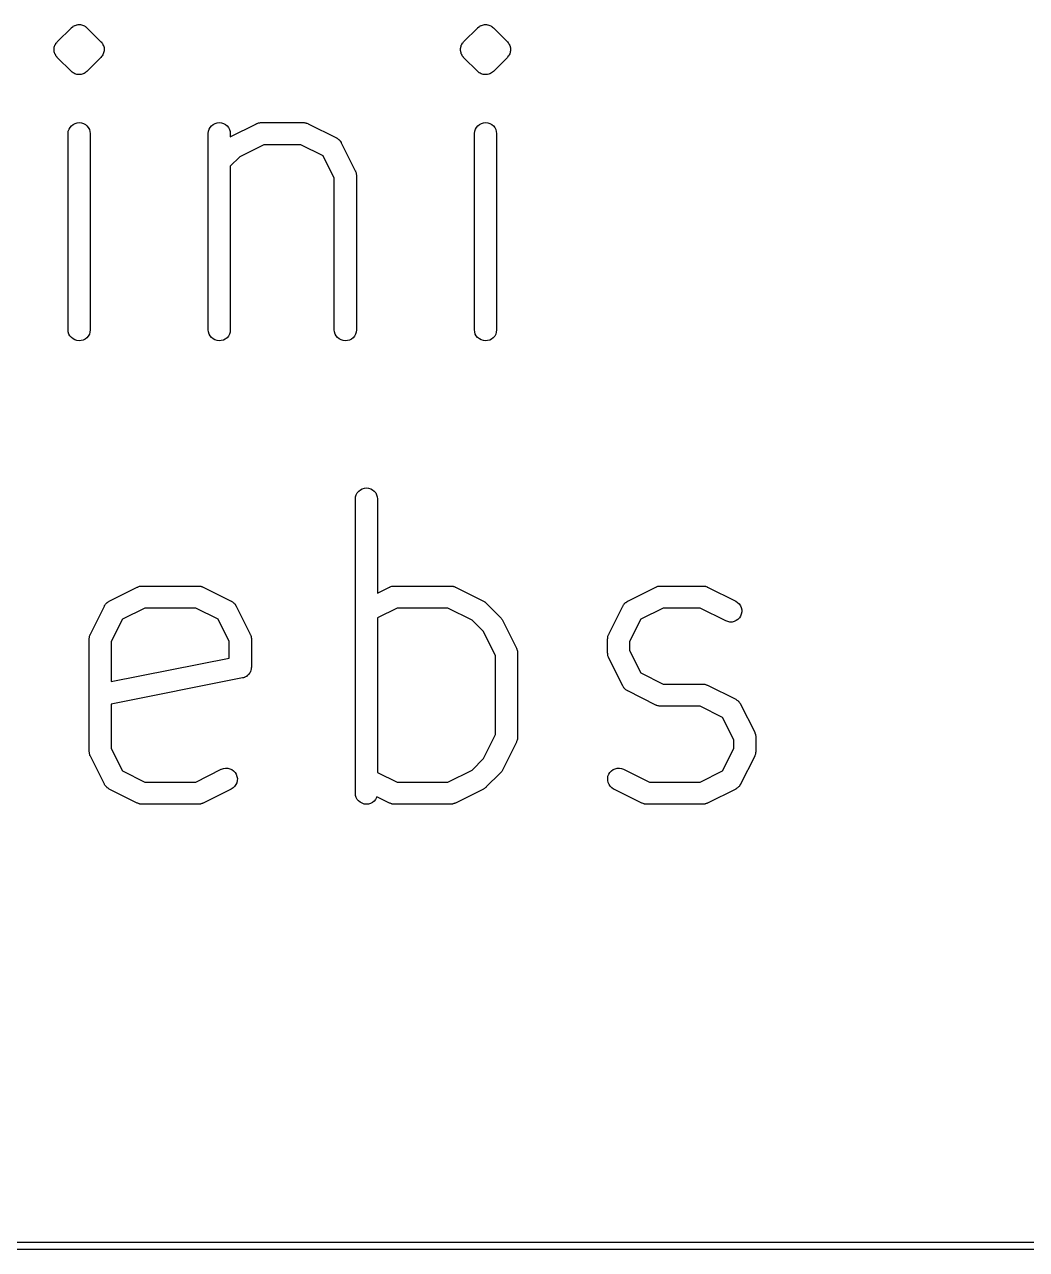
# Model space of a CAD drawing. Extents: x 74 to 207, y -150 to -40.
# Drawn here: x 102.1 to 108.91, y -150.04 to -141.72 of the extents above; entities that cross this region are included whole.
import ezdxf

# ---------------------------------------------------------------- set-up
doc = ezdxf.new("R2010")
doc.units = 0
doc.layers.add('BLACK', color=7, linetype='CONTINUOUS')

msp = doc.modelspace()

# ---------------------------------------------------------------- linework, layer by layer
at = {"layer": 'BLACK', "linetype": 'CONTINUOUS'}
for p, q in [((102.437, -141.726), (102.443, -141.723)), ((102.443, -141.723), (102.444, -141.723)), ((102.444, -141.723), (102.451, -141.721)), ((102.444, -141.723), (102.444, -141.723)), ((102.444, -141.723), (102.444, -141.723)), ((102.444, -141.723), (102.444, -141.723)), ((102.451, -141.721), (102.457, -141.719)), ((102.457, -141.719), (102.458, -141.719)), ((102.458, -141.719), (102.465, -141.718)), ((102.458, -141.719), (102.458, -141.719)), ((102.458, -141.719), (102.458, -141.719)), ((102.458, -141.719), (102.458, -141.719)), ((102.465, -141.718), (102.472, -141.717)), ((102.472, -141.717), (102.472, -141.717)), ((102.472, -141.717), (102.472, -141.717)), ((102.472, -141.717), (102.473, -141.717)), ((102.472, -141.717), (102.472, -141.717)), ((102.473, -141.717), (102.48, -141.718)), ((102.48, -141.718), (102.487, -141.719)), ((102.487, -141.719), (102.487, -141.719)), ((102.487, -141.719), (102.487, -141.719)), ((102.487, -141.719), (102.487, -141.719)), ((102.487, -141.719), (102.487, -141.719)), ((102.487, -141.719), (102.494, -141.721)), ((102.494, -141.721), (102.501, -141.723)), ((102.501, -141.723), (102.501, -141.723)), ((102.501, -141.723), (102.501, -141.723)), ((102.501, -141.723), (102.501, -141.723)), ((102.501, -141.723), (102.501, -141.723)), ((102.501, -141.723), (102.507, -141.727)), ((105.199, -141.726), (105.205, -141.723)), ((105.205, -141.723), (105.205, -141.723)), ((105.205, -141.723), (105.206, -141.723)), ((105.206, -141.723), (105.213, -141.721)), ((105.206, -141.723), (105.206, -141.723)), ((105.206, -141.723), (105.206, -141.723)), ((105.213, -141.721), (105.219, -141.719)), ((105.219, -141.719), (105.219, -141.719)), ((105.219, -141.719), (105.22, -141.719)), ((105.22, -141.719), (105.227, -141.718)), ((105.22, -141.719), (105.22, -141.719)), ((105.22, -141.719), (105.22, -141.719)), ((105.227, -141.718), (105.234, -141.717)), ((105.234, -141.717), (105.234, -141.717)), ((105.234, -141.717), (105.234, -141.717)), ((105.234, -141.717), (105.234, -141.717)), ((105.234, -141.717), (105.241, -141.718)), ((105.234, -141.717), (105.234, -141.717)), ((105.241, -141.718), (105.248, -141.719)), ((105.248, -141.719), (105.249, -141.719)), ((105.249, -141.719), (105.249, -141.719)), ((105.249, -141.719), (105.249, -141.719)), ((105.249, -141.719), (105.249, -141.719)), ((105.249, -141.719), (105.256, -141.721)), ((105.256, -141.721), (105.262, -141.723)), ((105.262, -141.723), (105.263, -141.723)), ((105.263, -141.723), (105.263, -141.723)), ((105.263, -141.723), (105.263, -141.723)), ((105.263, -141.723), (105.263, -141.723)), ((105.263, -141.723), (105.269, -141.727)), ((102.323, -141.834), (102.419, -141.739)), ((102.419, -141.738), (102.425, -141.734)), ((102.419, -141.739), (102.419, -141.738)), ((102.419, -141.739), (102.419, -141.739)), ((102.419, -141.739), (102.419, -141.739)), ((102.419, -141.739), (102.419, -141.739)), ((102.419, -141.739), (102.419, -141.739)), ((102.419, -141.739), (102.419, -141.739)), ((102.419, -141.739), (102.419, -141.739)), ((102.425, -141.734), (102.43, -141.73)), ((102.43, -141.73), (102.431, -141.73)), ((102.431, -141.729), (102.437, -141.726)), ((102.431, -141.73), (102.431, -141.729)), ((102.431, -141.729), (102.431, -141.729)), ((102.431, -141.73), (102.431, -141.73)), ((102.507, -141.727), (102.513, -141.73)), ((102.513, -141.73), (102.514, -141.73)), ((102.514, -141.73), (102.514, -141.73)), ((102.514, -141.73), (102.514, -141.73)), ((102.514, -141.73), (102.514, -141.73)), ((102.514, -141.73), (102.519, -141.735)), ((102.519, -141.735), (102.525, -141.739)), ((102.525, -141.739), (102.62, -141.834)), ((105.085, -141.834), (105.181, -141.739)), ((105.181, -141.738), (105.187, -141.734)), ((105.181, -141.739), (105.181, -141.738)), ((105.181, -141.739), (105.181, -141.739)), ((105.181, -141.739), (105.181, -141.739)), ((105.181, -141.739), (105.181, -141.739)), ((105.181, -141.739), (105.181, -141.739)), ((105.181, -141.739), (105.181, -141.739)), ((105.181, -141.739), (105.181, -141.739)), ((105.187, -141.734), (105.192, -141.73)), ((105.192, -141.73), (105.192, -141.73)), ((105.192, -141.73), (105.193, -141.73)), ((105.193, -141.729), (105.199, -141.726)), ((105.193, -141.73), (105.193, -141.729)), ((105.193, -141.729), (105.193, -141.729)), ((105.269, -141.727), (105.275, -141.73)), ((105.275, -141.73), (105.275, -141.73)), ((105.275, -141.73), (105.276, -141.73)), ((105.276, -141.73), (105.276, -141.73)), ((105.276, -141.73), (105.276, -141.73)), ((105.276, -141.73), (105.281, -141.735)), ((105.281, -141.735), (105.287, -141.739)), ((105.287, -141.739), (105.382, -141.834)), ((102.301, -141.887), (102.302, -141.88)), ((102.302, -141.894), (102.301, -141.887)), ((102.301, -141.887), (102.302, -141.887)), ((102.302, -141.887), (102.301, -141.887)), ((102.302, -141.88), (102.303, -141.873)), ((102.303, -141.872), (102.305, -141.865)), ((102.303, -141.873), (102.303, -141.872)), ((102.303, -141.872), (102.303, -141.872)), ((102.305, -141.865), (102.307, -141.859)), ((102.307, -141.858), (102.311, -141.852)), ((102.307, -141.859), (102.307, -141.858)), ((102.307, -141.858), (102.307, -141.858)), ((102.311, -141.852), (102.314, -141.846)), ((102.314, -141.845), (102.319, -141.84)), ((102.314, -141.846), (102.314, -141.845)), ((102.314, -141.846), (102.314, -141.846)), ((102.319, -141.84), (102.323, -141.834)), ((102.62, -141.834), (102.62, -141.835)), ((102.62, -141.835), (102.62, -141.835)), ((102.62, -141.835), (102.62, -141.835)), ((102.62, -141.835), (102.621, -141.835)), ((102.621, -141.835), (102.625, -141.841)), ((102.625, -141.841), (102.63, -141.846)), ((102.63, -141.846), (102.63, -141.846)), ((102.63, -141.846), (102.63, -141.847)), ((102.63, -141.847), (102.633, -141.853)), ((102.633, -141.853), (102.636, -141.859)), ((102.636, -141.859), (102.636, -141.859)), ((102.636, -141.859), (102.637, -141.86)), ((102.637, -141.86), (102.639, -141.866)), ((102.639, -141.866), (102.641, -141.873)), ((102.641, -141.873), (102.641, -141.873)), ((102.641, -141.873), (102.641, -141.874)), ((102.641, -141.874), (102.641, -141.881)), ((102.641, -141.881), (102.642, -141.888)), ((102.642, -141.888), (102.641, -141.895)), ((102.642, -141.888), (102.642, -141.888)), ((102.642, -141.888), (102.642, -141.888)), ((105.063, -141.887), (105.064, -141.88)), ((105.064, -141.894), (105.063, -141.887)), ((105.063, -141.887), (105.063, -141.887)), ((105.063, -141.887), (105.063, -141.887)), ((105.064, -141.88), (105.065, -141.873)), ((105.065, -141.872), (105.067, -141.865)), ((105.065, -141.873), (105.065, -141.872)), ((105.065, -141.872), (105.065, -141.872)), ((105.067, -141.865), (105.069, -141.859)), ((105.069, -141.858), (105.073, -141.852)), ((105.069, -141.859), (105.069, -141.858)), ((105.069, -141.858), (105.069, -141.858)), ((105.073, -141.852), (105.076, -141.846)), ((105.076, -141.845), (105.081, -141.84)), ((105.076, -141.846), (105.076, -141.845)), ((105.076, -141.846), (105.076, -141.846)), ((105.081, -141.84), (105.085, -141.834)), ((105.382, -141.834), (105.382, -141.835)), ((105.382, -141.835), (105.382, -141.835)), ((105.382, -141.835), (105.382, -141.835)), ((105.382, -141.835), (105.383, -141.835)), ((105.383, -141.835), (105.387, -141.841)), ((105.387, -141.841), (105.391, -141.846)), ((105.391, -141.846), (105.392, -141.846)), ((105.392, -141.846), (105.392, -141.847)), ((105.392, -141.847), (105.395, -141.853)), ((105.395, -141.853), (105.398, -141.859)), ((105.398, -141.859), (105.398, -141.859)), ((105.398, -141.859), (105.399, -141.86)), ((105.399, -141.86), (105.4, -141.866)), ((105.4, -141.866), (105.402, -141.873)), ((105.402, -141.873), (105.403, -141.873)), ((105.403, -141.873), (105.403, -141.874)), ((105.403, -141.874), (105.403, -141.881)), ((105.403, -141.881), (105.404, -141.888)), ((105.404, -141.888), (105.403, -141.895)), ((105.404, -141.888), (105.404, -141.888)), ((105.404, -141.888), (105.404, -141.888)), ((102.303, -141.901), (102.302, -141.894)), ((102.303, -141.902), (102.303, -141.901)), ((102.305, -141.909), (102.303, -141.902)), ((102.303, -141.902), (102.303, -141.902)), ((102.307, -141.915), (102.305, -141.909)), ((102.307, -141.916), (102.307, -141.915)), ((102.31, -141.922), (102.307, -141.916)), ((102.307, -141.916), (102.307, -141.916)), ((102.314, -141.928), (102.31, -141.922)), ((102.314, -141.929), (102.314, -141.928)), ((102.318, -141.934), (102.314, -141.929)), ((102.314, -141.929), (102.314, -141.929)), ((102.323, -141.94), (102.318, -141.934)), ((102.323, -141.941), (102.323, -141.94)), ((102.323, -141.94), (102.323, -141.94)), ((102.323, -141.94), (102.323, -141.94)), ((102.323, -141.94), (102.323, -141.94)), ((102.419, -142.036), (102.323, -141.941)), ((102.62, -141.941), (102.525, -142.036)), ((102.624, -141.935), (102.62, -141.941)), ((102.629, -141.93), (102.624, -141.935)), ((102.633, -141.923), (102.629, -141.929)), ((102.629, -141.929), (102.629, -141.929)), ((102.629, -141.929), (102.629, -141.93)), ((102.636, -141.917), (102.633, -141.923)), ((102.638, -141.91), (102.636, -141.916)), ((102.636, -141.916), (102.636, -141.917)), ((102.636, -141.917), (102.636, -141.917)), ((102.64, -141.903), (102.638, -141.91)), ((102.641, -141.895), (102.64, -141.902)), ((102.64, -141.902), (102.64, -141.903)), ((102.64, -141.903), (102.64, -141.903)), ((105.065, -141.901), (105.064, -141.894)), ((105.065, -141.902), (105.065, -141.901)), ((105.067, -141.909), (105.065, -141.902)), ((105.065, -141.902), (105.065, -141.902)), ((105.069, -141.915), (105.067, -141.909)), ((105.069, -141.916), (105.069, -141.915)), ((105.072, -141.922), (105.069, -141.916)), ((105.069, -141.916), (105.069, -141.916)), ((105.075, -141.928), (105.072, -141.922)), ((105.076, -141.929), (105.075, -141.928)), ((105.08, -141.934), (105.076, -141.929)), ((105.076, -141.929), (105.076, -141.929)), ((105.085, -141.94), (105.08, -141.934)), ((105.085, -141.941), (105.085, -141.94)), ((105.085, -141.94), (105.085, -141.94)), ((105.085, -141.94), (105.085, -141.94)), ((105.085, -141.94), (105.085, -141.94)), ((105.181, -142.036), (105.085, -141.941)), ((105.382, -141.941), (105.287, -142.036)), ((105.386, -141.935), (105.382, -141.941)), ((105.391, -141.93), (105.386, -141.935)), ((105.395, -141.923), (105.391, -141.929)), ((105.391, -141.929), (105.391, -141.929)), ((105.391, -141.929), (105.391, -141.93)), ((105.398, -141.917), (105.395, -141.923)), ((105.4, -141.909), (105.398, -141.916)), ((105.398, -141.916), (105.398, -141.917)), ((105.398, -141.917), (105.398, -141.917)), ((105.402, -141.903), (105.4, -141.909)), ((105.403, -141.895), (105.402, -141.902)), ((105.402, -141.902), (105.402, -141.903)), ((105.402, -141.903), (105.402, -141.903)), ((102.424, -142.04), (102.419, -142.036)), ((102.43, -142.045), (102.424, -142.04)), ((102.436, -142.048), (102.43, -142.045)), ((102.43, -142.045), (102.43, -142.045)), ((102.43, -142.045), (102.43, -142.045)), ((102.43, -142.045), (102.43, -142.045)), ((102.43, -142.045), (102.43, -142.045)), ((102.442, -142.052), (102.436, -142.048)), ((102.443, -142.052), (102.442, -142.052)), ((102.45, -142.054), (102.443, -142.052)), ((102.443, -142.052), (102.443, -142.052)), ((102.443, -142.052), (102.443, -142.052)), ((102.443, -142.052), (102.443, -142.052)), ((102.456, -142.056), (102.45, -142.054)), ((102.457, -142.056), (102.456, -142.056)), ((102.464, -142.057), (102.457, -142.056)), ((102.457, -142.056), (102.457, -142.056)), ((102.457, -142.056), (102.457, -142.056)), ((102.457, -142.056), (102.457, -142.056)), ((102.471, -142.058), (102.464, -142.057)), ((102.478, -142.057), (102.471, -142.058)), ((102.471, -142.058), (102.471, -142.058)), ((102.471, -142.058), (102.471, -142.058)), ((102.471, -142.058), (102.471, -142.058)), ((102.471, -142.058), (102.471, -142.058)), ((102.486, -142.056), (102.478, -142.057)), ((102.493, -142.054), (102.486, -142.056)), ((102.486, -142.056), (102.486, -142.056)), ((102.486, -142.056), (102.486, -142.056)), ((102.486, -142.056), (102.486, -142.056)), ((102.486, -142.056), (102.486, -142.056)), ((102.5, -142.052), (102.493, -142.054)), ((102.506, -142.049), (102.5, -142.052)), ((102.5, -142.052), (102.5, -142.052)), ((102.5, -142.052), (102.5, -142.052)), ((102.5, -142.052), (102.5, -142.052)), ((102.5, -142.052), (102.5, -142.052)), ((102.513, -142.046), (102.506, -142.049)), ((102.518, -142.041), (102.513, -142.045)), ((102.513, -142.045), (102.513, -142.045)), ((102.513, -142.045), (102.513, -142.045)), ((102.513, -142.045), (102.513, -142.046)), ((102.513, -142.046), (102.513, -142.046)), ((102.524, -142.037), (102.518, -142.041)), ((102.525, -142.036), (102.524, -142.036)), ((102.524, -142.036), (102.524, -142.036)), ((102.524, -142.036), (102.524, -142.036)), ((102.524, -142.036), (102.524, -142.036)), ((102.524, -142.036), (102.524, -142.036)), ((102.524, -142.036), (102.524, -142.036)), ((102.524, -142.036), (102.524, -142.037)), ((105.186, -142.04), (105.181, -142.036)), ((105.191, -142.045), (105.186, -142.04)), ((105.192, -142.045), (105.191, -142.045)), ((105.198, -142.048), (105.192, -142.045)), ((105.192, -142.045), (105.192, -142.045)), ((105.192, -142.045), (105.192, -142.045)), ((105.192, -142.045), (105.192, -142.045)), ((105.204, -142.052), (105.198, -142.048)), ((105.205, -142.052), (105.204, -142.052)), ((105.204, -142.052), (105.204, -142.052)), ((105.211, -142.054), (105.205, -142.052)), ((105.205, -142.052), (105.205, -142.052)), ((105.205, -142.052), (105.205, -142.052)), ((105.218, -142.056), (105.211, -142.054)), ((105.219, -142.056), (105.218, -142.056)), ((105.218, -142.056), (105.218, -142.056)), ((105.226, -142.057), (105.219, -142.056)), ((105.219, -142.056), (105.219, -142.056)), ((105.219, -142.056), (105.219, -142.056)), ((105.233, -142.058), (105.226, -142.057)), ((105.24, -142.057), (105.233, -142.058)), ((105.233, -142.058), (105.233, -142.058)), ((105.233, -142.058), (105.233, -142.058)), ((105.233, -142.058), (105.233, -142.058)), ((105.233, -142.058), (105.233, -142.058)), ((105.247, -142.056), (105.24, -142.057)), ((105.248, -142.056), (105.247, -142.056)), ((105.255, -142.054), (105.248, -142.056)), ((105.248, -142.056), (105.248, -142.056)), ((105.248, -142.056), (105.248, -142.056)), ((105.248, -142.056), (105.248, -142.056)), ((105.261, -142.052), (105.255, -142.054)), ((105.262, -142.052), (105.261, -142.052)), ((105.268, -142.049), (105.262, -142.052)), ((105.262, -142.052), (105.262, -142.052)), ((105.262, -142.052), (105.262, -142.052)), ((105.262, -142.052), (105.262, -142.052)), ((105.274, -142.046), (105.268, -142.049)), ((105.275, -142.046), (105.274, -142.046)), ((105.28, -142.041), (105.275, -142.045)), ((105.275, -142.045), (105.275, -142.045)), ((105.275, -142.045), (105.275, -142.045)), ((105.275, -142.045), (105.275, -142.046)), ((105.286, -142.037), (105.28, -142.041)), ((105.287, -142.036), (105.286, -142.036)), ((105.286, -142.036), (105.286, -142.036)), ((105.286, -142.036), (105.286, -142.036)), ((105.286, -142.036), (105.286, -142.036)), ((105.286, -142.036), (105.286, -142.036)), ((105.286, -142.036), (105.286, -142.036)), ((105.286, -142.036), (105.286, -142.037)), ((102.431, -142.396), (102.444, -142.389)), ((102.444, -142.389), (102.458, -142.385)), ((102.458, -142.385), (102.472, -142.384)), ((102.472, -142.384), (102.487, -142.385)), ((102.487, -142.385), (102.501, -142.39)), ((102.501, -142.39), (102.514, -142.397)), ((103.383, -142.396), (103.396, -142.389)), ((103.396, -142.389), (103.41, -142.385)), ((103.41, -142.385), (103.425, -142.384)), ((103.425, -142.384), (103.439, -142.385)), ((103.439, -142.385), (103.453, -142.39)), ((103.453, -142.39), (103.466, -142.397)), ((103.676, -142.392), (103.677, -142.391)), ((103.677, -142.391), (103.679, -142.391)), ((103.679, -142.391), (103.681, -142.39)), ((103.681, -142.39), (103.686, -142.388)), ((103.686, -142.388), (103.691, -142.386)), ((103.691, -142.386), (103.693, -142.386)), ((103.693, -142.386), (103.695, -142.385)), ((103.695, -142.385), (103.7, -142.385)), ((103.7, -142.385), (103.705, -142.384)), ((103.705, -142.384), (103.708, -142.384)), ((103.708, -142.384), (103.71, -142.384)), ((103.71, -142.384), (103.996, -142.384)), ((103.996, -142.384), (103.997, -142.384)), ((103.997, -142.384), (103.999, -142.384)), ((103.999, -142.384), (104.001, -142.384)), ((104.001, -142.384), (104.006, -142.385)), ((104.006, -142.385), (104.011, -142.386)), ((104.011, -142.386), (104.013, -142.386)), ((104.013, -142.386), (104.015, -142.387)), ((104.015, -142.387), (104.02, -142.388)), ((104.02, -142.388), (104.025, -142.39)), ((104.025, -142.39), (104.027, -142.391)), ((104.027, -142.391), (104.029, -142.392)), ((105.193, -142.396), (105.206, -142.389)), ((105.206, -142.389), (105.22, -142.385)), ((105.22, -142.385), (105.234, -142.384)), ((105.234, -142.384), (105.249, -142.385)), ((105.249, -142.385), (105.263, -142.39)), ((105.263, -142.39), (105.276, -142.397)), ((102.397, -142.458), (102.398, -142.443)), ((102.397, -142.459), (102.397, -142.458)), ((102.397, -143.792), (102.397, -142.459)), ((102.398, -142.443), (102.403, -142.429)), ((102.403, -142.429), (102.41, -142.417)), ((102.41, -142.417), (102.419, -142.405)), ((102.419, -142.405), (102.431, -142.396)), ((102.514, -142.397), (102.525, -142.406)), ((102.525, -142.406), (102.534, -142.417)), ((102.534, -142.417), (102.541, -142.43)), ((102.541, -142.43), (102.545, -142.444)), ((102.545, -142.444), (102.547, -142.459)), ((102.547, -142.459), (102.547, -143.792)), ((103.349, -142.458), (103.351, -142.443)), ((103.349, -142.459), (103.349, -142.458)), ((103.349, -143.792), (103.349, -142.459)), ((103.351, -142.443), (103.355, -142.429)), ((103.355, -142.429), (103.362, -142.417)), ((103.362, -142.417), (103.372, -142.405)), ((103.372, -142.405), (103.383, -142.396)), ((103.466, -142.397), (103.477, -142.406)), ((103.477, -142.406), (103.487, -142.417)), ((103.487, -142.417), (103.493, -142.43)), ((103.493, -142.43), (103.498, -142.444)), ((103.498, -142.444), (103.499, -142.459)), ((103.499, -142.48), (103.676, -142.392)), ((103.499, -142.459), (103.499, -142.48)), ((104.029, -142.392), (104.22, -142.487)), ((105.159, -142.458), (105.16, -142.443)), ((105.159, -142.459), (105.159, -142.458)), ((105.159, -143.792), (105.159, -142.459)), ((105.16, -142.443), (105.165, -142.429)), ((105.165, -142.429), (105.172, -142.417)), ((105.172, -142.417), (105.181, -142.405)), ((105.181, -142.405), (105.193, -142.396)), ((105.276, -142.397), (105.287, -142.406)), ((105.287, -142.406), (105.296, -142.417)), ((105.296, -142.417), (105.303, -142.43)), ((105.303, -142.43), (105.307, -142.444)), ((105.307, -142.444), (105.309, -142.459)), ((105.309, -142.459), (105.309, -143.792)), ((103.728, -142.534), (103.564, -142.616)), ((103.978, -142.534), (103.728, -142.534)), ((104.13, -142.61), (103.978, -142.534)), ((104.22, -142.487), (104.22, -142.488)), ((104.22, -142.488), (104.222, -142.488)), ((104.222, -142.488), (104.223, -142.489)), ((104.223, -142.489), (104.228, -142.492)), ((104.228, -142.492), (104.233, -142.496)), ((104.233, -142.496), (104.234, -142.497)), ((104.234, -142.497), (104.235, -142.498)), ((104.235, -142.498), (104.239, -142.502)), ((104.239, -142.502), (104.243, -142.506)), ((104.243, -142.506), (104.244, -142.507)), ((104.244, -142.507), (104.245, -142.508)), ((104.245, -142.508), (104.248, -142.513)), ((104.248, -142.513), (104.252, -142.518)), ((104.252, -142.518), (104.252, -142.519)), ((104.252, -142.519), (104.253, -142.521)), ((104.253, -142.521), (104.348, -142.711)), ((103.564, -142.616), (103.499, -142.68)), ((104.206, -142.762), (104.13, -142.61)), ((103.499, -142.68), (103.499, -143.792)), ((104.348, -142.711), (104.349, -142.712)), ((104.349, -142.712), (104.35, -142.714)), ((104.35, -142.714), (104.351, -142.716)), ((104.351, -142.716), (104.352, -142.721)), ((104.352, -142.721), (104.354, -142.726)), ((104.206, -143.792), (104.206, -142.762)), ((104.354, -142.726), (104.354, -142.728)), ((104.354, -142.728), (104.355, -142.73)), ((104.355, -142.73), (104.355, -142.735)), ((104.355, -142.735), (104.356, -142.74)), ((104.356, -142.74), (104.356, -142.742)), ((104.356, -142.742), (104.356, -142.745)), ((104.356, -142.745), (104.356, -143.792)), ((102.398, -143.807), (102.397, -143.792)), ((102.402, -143.821), (102.398, -143.807)), ((102.547, -143.793), (102.545, -143.808)), ((102.547, -143.792), (102.547, -143.793)), ((103.351, -143.807), (103.349, -143.792)), ((103.355, -143.821), (103.351, -143.807)), ((103.499, -143.793), (103.497, -143.808)), ((103.499, -143.792), (103.499, -143.793)), ((104.208, -143.807), (104.206, -143.792)), ((104.212, -143.821), (104.208, -143.807)), ((104.356, -143.793), (104.355, -143.808)), ((104.356, -143.792), (104.356, -143.793)), ((105.16, -143.807), (105.159, -143.792)), ((105.164, -143.821), (105.16, -143.807)), ((105.309, -143.793), (105.307, -143.808)), ((105.309, -143.792), (105.309, -143.793)), ((102.409, -143.834), (102.402, -143.821)), ((102.419, -143.845), (102.409, -143.834)), ((102.43, -143.854), (102.419, -143.845)), ((102.443, -143.861), (102.43, -143.854)), ((102.457, -143.866), (102.443, -143.861)), ((102.471, -143.867), (102.457, -143.866)), ((102.486, -143.866), (102.471, -143.867)), ((102.5, -143.862), (102.486, -143.866)), ((102.513, -143.855), (102.5, -143.862)), ((102.524, -143.846), (102.513, -143.855)), ((102.534, -143.835), (102.524, -143.846)), ((102.541, -143.822), (102.534, -143.835)), ((102.545, -143.808), (102.541, -143.822)), ((103.362, -143.834), (103.355, -143.821)), ((103.371, -143.845), (103.362, -143.834)), ((103.382, -143.854), (103.371, -143.845)), ((103.395, -143.861), (103.382, -143.854)), ((103.409, -143.866), (103.395, -143.861)), ((103.424, -143.867), (103.409, -143.866)), ((103.438, -143.866), (103.424, -143.867)), ((103.452, -143.862), (103.438, -143.866)), ((103.465, -143.855), (103.452, -143.862)), ((103.477, -143.846), (103.465, -143.855)), ((103.486, -143.835), (103.477, -143.846)), ((103.493, -143.822), (103.486, -143.835)), ((103.497, -143.808), (103.493, -143.822)), ((104.219, -143.834), (104.212, -143.821)), ((104.228, -143.845), (104.219, -143.834)), ((104.239, -143.854), (104.228, -143.845)), ((104.252, -143.861), (104.239, -143.854)), ((104.266, -143.866), (104.252, -143.861)), ((104.281, -143.867), (104.266, -143.866)), ((104.295, -143.866), (104.281, -143.867)), ((104.309, -143.862), (104.295, -143.866)), ((104.322, -143.855), (104.309, -143.862)), ((104.334, -143.846), (104.322, -143.855)), ((104.343, -143.835), (104.334, -143.846)), ((104.35, -143.822), (104.343, -143.835)), ((104.355, -143.808), (104.35, -143.822)), ((105.171, -143.834), (105.164, -143.821)), ((105.18, -143.845), (105.171, -143.834)), ((105.192, -143.854), (105.18, -143.845)), ((105.205, -143.861), (105.192, -143.854)), ((105.219, -143.866), (105.205, -143.861)), ((105.233, -143.867), (105.219, -143.866)), ((105.248, -143.866), (105.233, -143.867)), ((105.262, -143.862), (105.248, -143.866)), ((105.275, -143.855), (105.262, -143.862)), ((105.286, -143.846), (105.275, -143.855)), ((105.296, -143.835), (105.286, -143.846)), ((105.303, -143.822), (105.296, -143.835)), ((105.307, -143.808), (105.303, -143.822)), ((104.362, -144.9), (104.372, -144.889)), ((104.372, -144.889), (104.383, -144.88)), ((104.383, -144.88), (104.396, -144.873)), ((104.396, -144.873), (104.41, -144.869)), ((104.41, -144.869), (104.425, -144.867)), ((104.425, -144.867), (104.439, -144.869)), ((104.439, -144.869), (104.453, -144.873)), ((104.453, -144.873), (104.466, -144.88)), ((104.466, -144.88), (104.477, -144.889)), ((104.477, -144.889), (104.487, -144.901)), ((104.349, -144.941), (104.351, -144.927)), ((104.349, -144.942), (104.349, -144.941)), ((104.349, -146.942), (104.349, -144.942)), ((104.351, -144.927), (104.355, -144.913)), ((104.355, -144.913), (104.362, -144.9)), ((104.487, -144.901), (104.493, -144.914)), ((104.493, -144.914), (104.498, -144.928)), ((104.498, -144.928), (104.499, -144.942)), ((104.499, -144.942), (104.499, -145.583)), ((102.676, -145.637), (102.867, -145.542)), ((102.867, -145.542), (102.868, -145.541)), ((102.868, -145.541), (102.87, -145.541)), ((102.87, -145.541), (102.872, -145.54)), ((102.872, -145.54), (102.877, -145.538)), ((102.877, -145.538), (102.881, -145.536)), ((102.881, -145.536), (102.884, -145.536)), ((102.884, -145.536), (102.886, -145.535)), ((102.886, -145.535), (102.891, -145.535)), ((102.891, -145.535), (102.896, -145.534)), ((102.896, -145.534), (102.898, -145.534)), ((102.898, -145.534), (102.9, -145.534)), ((102.9, -145.534), (103.281, -145.534)), ((103.281, -145.534), (103.282, -145.534)), ((103.282, -145.534), (103.284, -145.534)), ((103.284, -145.534), (103.287, -145.534)), ((103.287, -145.534), (103.292, -145.535)), ((103.292, -145.535), (103.297, -145.536)), ((103.297, -145.536), (103.299, -145.536)), ((103.299, -145.536), (103.301, -145.537)), ((103.301, -145.537), (103.306, -145.538)), ((103.306, -145.538), (103.311, -145.54)), ((103.311, -145.54), (103.313, -145.541)), ((103.313, -145.541), (103.315, -145.542)), ((103.315, -145.542), (103.505, -145.637)), ((104.499, -145.583), (104.581, -145.542)), ((104.581, -145.542), (104.582, -145.541)), ((104.582, -145.541), (104.584, -145.541)), ((104.584, -145.541), (104.586, -145.54)), ((104.586, -145.54), (104.591, -145.538)), ((104.591, -145.538), (104.596, -145.536)), ((104.596, -145.536), (104.598, -145.536)), ((104.598, -145.536), (104.6, -145.535)), ((104.6, -145.535), (104.605, -145.535)), ((104.605, -145.535), (104.61, -145.534)), ((104.61, -145.534), (104.612, -145.534)), ((104.612, -145.534), (104.615, -145.534)), ((104.615, -145.534), (104.996, -145.534)), ((104.996, -145.534), (104.997, -145.534)), ((104.997, -145.534), (104.999, -145.534)), ((104.999, -145.534), (105.001, -145.534)), ((105.001, -145.534), (105.006, -145.535)), ((105.006, -145.535), (105.011, -145.536)), ((105.011, -145.536), (105.013, -145.536)), ((105.013, -145.536), (105.015, -145.537)), ((105.015, -145.537), (105.02, -145.538)), ((105.02, -145.538), (105.025, -145.54)), ((105.025, -145.54), (105.027, -145.541)), ((105.027, -145.541), (105.029, -145.542)), ((105.029, -145.542), (105.22, -145.637)), ((106.2, -145.637), (106.391, -145.542)), ((106.391, -145.542), (106.392, -145.541)), ((106.392, -145.541), (106.394, -145.541)), ((106.394, -145.541), (106.396, -145.54)), ((106.396, -145.54), (106.4, -145.538)), ((106.4, -145.538), (106.405, -145.536)), ((106.405, -145.536), (106.407, -145.536)), ((106.407, -145.536), (106.41, -145.535)), ((106.41, -145.535), (106.415, -145.535)), ((106.415, -145.535), (106.42, -145.534)), ((106.42, -145.534), (106.422, -145.534)), ((106.422, -145.534), (106.424, -145.534)), ((106.424, -145.534), (106.71, -145.534)), ((106.71, -145.534), (106.711, -145.534)), ((106.711, -145.534), (106.713, -145.534)), ((106.713, -145.534), (106.715, -145.534)), ((106.715, -145.534), (106.72, -145.535)), ((106.72, -145.535), (106.725, -145.536)), ((106.725, -145.536), (106.728, -145.536)), ((106.728, -145.536), (106.73, -145.537)), ((106.73, -145.537), (106.734, -145.538)), ((106.734, -145.538), (106.739, -145.54)), ((106.739, -145.54), (106.741, -145.541)), ((106.741, -145.541), (106.743, -145.542)), ((106.743, -145.542), (106.934, -145.637)), ((102.669, -145.642), (102.673, -145.639)), ((102.673, -145.639), (102.675, -145.638)), ((102.675, -145.638), (102.676, -145.637)), ((103.505, -145.637), (103.506, -145.638)), ((103.506, -145.638), (103.508, -145.638)), ((103.508, -145.638), (103.509, -145.639)), ((103.509, -145.639), (103.514, -145.642)), ((105.22, -145.637), (105.22, -145.638)), ((105.22, -145.638), (105.224, -145.64)), ((106.193, -145.642), (106.197, -145.639)), ((106.197, -145.639), (106.199, -145.638)), ((106.199, -145.638), (106.2, -145.637)), ((106.934, -145.637), (106.935, -145.638)), ((106.935, -145.638), (106.947, -145.646)), ((102.548, -145.861), (102.643, -145.671)), ((102.643, -145.67), (102.644, -145.668)), ((102.643, -145.671), (102.643, -145.67)), ((102.644, -145.668), (102.645, -145.667)), ((102.645, -145.667), (102.648, -145.662)), ((102.648, -145.662), (102.651, -145.657)), ((102.651, -145.657), (102.652, -145.656)), ((102.652, -145.656), (102.653, -145.655)), ((102.653, -145.655), (102.657, -145.651)), ((102.657, -145.651), (102.661, -145.647)), ((102.661, -145.647), (102.663, -145.646)), ((102.663, -145.646), (102.664, -145.645)), ((102.664, -145.645), (102.669, -145.642)), ((102.918, -145.684), (102.766, -145.76)), ((103.264, -145.684), (102.918, -145.684)), ((103.416, -145.76), (103.264, -145.684)), ((103.514, -145.642), (103.518, -145.646)), ((103.518, -145.646), (103.52, -145.647)), ((103.52, -145.647), (103.521, -145.648)), ((103.521, -145.648), (103.525, -145.652)), ((103.525, -145.652), (103.529, -145.656)), ((103.529, -145.656), (103.53, -145.657)), ((103.53, -145.657), (103.531, -145.658)), ((103.531, -145.658), (103.534, -145.663)), ((103.534, -145.663), (103.537, -145.668)), ((103.537, -145.668), (103.538, -145.669)), ((103.538, -145.669), (103.539, -145.671)), ((103.539, -145.671), (103.634, -145.861)), ((104.632, -145.684), (104.499, -145.751)), ((104.978, -145.684), (104.632, -145.684)), ((105.142, -145.766), (104.978, -145.684)), ((105.224, -145.64), (105.228, -145.642)), ((105.228, -145.642), (105.23, -145.644)), ((105.23, -145.644), (105.233, -145.646)), ((105.233, -145.646), (105.236, -145.648)), ((105.236, -145.648), (105.239, -145.651)), ((105.239, -145.651), (105.334, -145.746)), ((106.071, -145.861), (106.167, -145.671)), ((106.167, -145.67), (106.168, -145.668)), ((106.167, -145.671), (106.167, -145.67)), ((106.168, -145.668), (106.169, -145.667)), ((106.169, -145.667), (106.172, -145.662)), ((106.172, -145.662), (106.175, -145.657)), ((106.175, -145.657), (106.176, -145.656)), ((106.176, -145.656), (106.177, -145.655)), ((106.177, -145.655), (106.181, -145.651)), ((106.181, -145.651), (106.185, -145.647)), ((106.185, -145.647), (106.187, -145.646)), ((106.187, -145.646), (106.188, -145.645)), ((106.188, -145.645), (106.193, -145.642)), ((106.442, -145.684), (106.29, -145.76)), ((106.692, -145.684), (106.442, -145.684)), ((106.867, -145.771), (106.692, -145.684)), ((106.947, -145.646), (106.958, -145.656)), ((106.958, -145.656), (106.966, -145.668)), ((106.966, -145.668), (106.972, -145.681)), ((106.972, -145.681), (106.975, -145.696)), ((106.975, -145.71), (106.972, -145.725)), ((106.975, -145.696), (106.975, -145.71)), ((102.766, -145.76), (102.69, -145.912)), ((103.492, -145.912), (103.416, -145.76)), ((104.499, -145.751), (104.499, -146.801)), ((105.22, -145.844), (105.142, -145.766)), ((105.334, -145.746), (105.335, -145.747)), ((105.335, -145.747), (105.338, -145.75)), ((105.338, -145.75), (105.341, -145.753)), ((105.341, -145.753), (105.342, -145.756)), ((105.342, -145.756), (105.344, -145.759)), ((105.344, -145.759), (105.346, -145.762)), ((105.346, -145.762), (105.348, -145.766)), ((105.348, -145.766), (105.444, -145.956)), ((106.29, -145.76), (106.213, -145.912)), ((106.88, -145.776), (106.867, -145.771)), ((106.895, -145.779), (106.88, -145.776)), ((106.909, -145.779), (106.895, -145.779)), ((106.924, -145.775), (106.909, -145.779)), ((106.937, -145.769), (106.924, -145.775)), ((106.949, -145.761), (106.937, -145.769)), ((106.959, -145.751), (106.949, -145.761)), ((106.967, -145.738), (106.959, -145.751)), ((106.972, -145.725), (106.967, -145.738)), ((102.54, -145.889), (102.541, -145.884)), ((102.54, -145.891), (102.54, -145.889)), ((102.541, -145.879), (102.542, -145.877)), ((102.541, -145.884), (102.541, -145.879)), ((102.542, -145.875), (102.544, -145.87)), ((102.542, -145.877), (102.542, -145.875)), ((102.544, -145.87), (102.546, -145.865)), ((102.546, -145.865), (102.547, -145.863)), ((102.547, -145.863), (102.548, -145.861)), ((103.634, -145.861), (103.635, -145.862)), ((103.635, -145.862), (103.635, -145.864)), ((103.635, -145.864), (103.636, -145.866)), ((103.636, -145.866), (103.638, -145.871)), ((103.638, -145.871), (103.64, -145.876)), ((103.64, -145.876), (103.64, -145.878)), ((103.64, -145.878), (103.641, -145.88)), ((103.641, -145.88), (103.641, -145.885)), ((103.641, -145.885), (103.642, -145.89)), ((105.301, -146.008), (105.22, -145.844)), ((106.064, -145.884), (106.065, -145.879)), ((106.064, -145.889), (106.064, -145.884)), ((106.064, -145.891), (106.064, -145.889)), ((106.065, -145.879), (106.066, -145.877)), ((106.066, -145.875), (106.068, -145.87)), ((106.066, -145.877), (106.066, -145.875)), ((106.068, -145.87), (106.069, -145.865)), ((106.069, -145.865), (106.071, -145.863)), ((106.071, -145.863), (106.071, -145.861)), ((102.54, -145.894), (102.54, -145.891)), ((102.54, -145.895), (102.54, -145.894)), ((102.54, -146.657), (102.54, -145.895)), ((102.69, -145.912), (102.69, -146.184)), ((103.492, -146.024), (103.492, -145.912)), ((103.642, -145.89), (103.642, -145.892)), ((103.642, -145.892), (103.642, -145.895)), ((103.642, -145.895), (103.642, -146.085)), ((105.444, -145.956), (105.444, -145.957)), ((105.444, -145.957), (105.445, -145.959)), ((105.445, -145.959), (105.446, -145.961)), ((105.446, -145.961), (105.447, -145.966)), ((105.447, -145.966), (105.449, -145.971)), ((105.449, -145.971), (105.449, -145.973)), ((106.063, -145.894), (106.064, -145.891)), ((106.063, -145.895), (106.063, -145.894)), ((106.063, -145.99), (106.063, -145.895)), ((106.213, -145.912), (106.213, -145.972)), ((106.213, -145.972), (106.29, -146.124)), ((102.69, -146.184), (103.492, -146.024)), ((105.301, -146.544), (105.301, -146.008)), ((105.449, -145.973), (105.45, -145.975)), ((105.45, -145.975), (105.451, -145.98)), ((105.451, -145.98), (105.451, -145.985)), ((105.451, -145.985), (105.451, -145.988)), ((105.451, -145.988), (105.451, -145.99)), ((105.451, -145.99), (105.451, -146.561)), ((106.064, -145.992), (106.063, -145.99)), ((106.064, -145.994), (106.064, -145.992)), ((106.064, -145.999), (106.064, -145.994)), ((106.065, -146.004), (106.064, -145.999)), ((106.065, -146.007), (106.065, -146.004)), ((106.066, -146.009), (106.065, -146.007)), ((106.068, -146.014), (106.066, -146.009)), ((106.069, -146.018), (106.068, -146.014)), ((106.07, -146.02), (106.069, -146.018)), ((106.071, -146.022), (106.07, -146.02)), ((106.071, -146.023), (106.071, -146.022)), ((106.167, -146.214), (106.071, -146.023)), ((103.62, -146.138), (103.619, -146.139)), ((103.624, -146.133), (103.62, -146.138)), ((103.62, -146.138), (103.62, -146.138)), ((103.629, -146.127), (103.624, -146.133)), ((103.633, -146.121), (103.629, -146.127)), ((103.629, -146.127), (103.629, -146.127)), ((103.629, -146.127), (103.629, -146.127)), ((103.636, -146.115), (103.633, -146.121)), ((103.638, -146.107), (103.636, -146.114)), ((103.636, -146.114), (103.636, -146.114)), ((103.636, -146.114), (103.636, -146.115)), ((103.64, -146.101), (103.638, -146.107)), ((103.641, -146.093), (103.64, -146.1)), ((103.64, -146.1), (103.64, -146.1)), ((103.64, -146.1), (103.64, -146.101)), ((103.642, -146.086), (103.641, -146.093)), ((103.642, -146.085), (103.642, -146.085)), ((103.642, -146.085), (103.642, -146.085)), ((103.642, -146.085), (103.642, -146.086)), ((103.642, -146.086), (103.642, -146.086)), ((106.29, -146.124), (106.442, -146.201)), ((103.582, -146.159), (102.69, -146.337)), ((103.588, -146.157), (103.582, -146.159)), ((103.595, -146.155), (103.588, -146.157)), ((103.596, -146.154), (103.595, -146.155)), ((103.595, -146.155), (103.595, -146.155)), ((103.602, -146.151), (103.596, -146.154)), ((103.608, -146.148), (103.602, -146.151)), ((103.609, -146.148), (103.608, -146.148)), ((103.608, -146.148), (103.608, -146.148)), ((103.614, -146.143), (103.609, -146.148)), ((103.619, -146.139), (103.614, -146.143)), ((106.167, -146.215), (106.167, -146.214)), ((106.168, -146.217), (106.167, -146.215)), ((106.171, -146.221), (106.168, -146.217)), ((106.174, -146.226), (106.171, -146.221)), ((106.442, -146.201), (106.71, -146.201)), ((106.71, -146.201), (106.711, -146.201)), ((106.711, -146.201), (106.713, -146.201)), ((106.713, -146.201), (106.715, -146.201)), ((106.715, -146.201), (106.72, -146.202)), ((106.72, -146.202), (106.725, -146.202)), ((106.725, -146.202), (106.728, -146.203)), ((106.728, -146.203), (106.73, -146.203)), ((106.73, -146.203), (106.734, -146.205)), ((106.734, -146.205), (106.739, -146.207)), ((106.739, -146.207), (106.741, -146.208)), ((106.741, -146.208), (106.743, -146.209)), ((106.743, -146.209), (106.934, -146.304)), ((106.175, -146.227), (106.174, -146.226)), ((106.176, -146.229), (106.175, -146.227)), ((106.18, -146.233), (106.176, -146.229)), ((106.184, -146.237), (106.18, -146.233)), ((106.186, -146.238), (106.184, -146.237)), ((106.187, -146.239), (106.186, -146.238)), ((106.192, -146.242), (106.187, -146.239)), ((106.196, -146.245), (106.192, -146.242)), ((106.198, -146.246), (106.196, -146.245)), ((106.199, -146.247), (106.198, -146.246)), ((106.2, -146.247), (106.199, -146.247)), ((106.391, -146.343), (106.2, -146.247)), ((106.934, -146.304), (106.935, -146.304)), ((106.935, -146.304), (106.936, -146.305)), ((106.936, -146.305), (106.938, -146.306)), ((102.69, -146.337), (102.69, -146.639)), ((106.393, -146.343), (106.391, -146.343)), ((106.395, -146.345), (106.393, -146.343)), ((106.399, -146.346), (106.395, -146.345)), ((106.404, -146.348), (106.399, -146.346)), ((106.406, -146.348), (106.404, -146.348)), ((106.409, -146.349), (106.406, -146.348)), ((106.414, -146.35), (106.409, -146.349)), ((106.419, -146.35), (106.414, -146.35)), ((106.421, -146.35), (106.419, -146.35)), ((106.423, -146.351), (106.421, -146.35)), ((106.424, -146.351), (106.423, -146.351)), ((106.692, -146.351), (106.424, -146.351)), ((106.844, -146.427), (106.692, -146.351)), ((106.938, -146.306), (106.942, -146.309)), ((106.942, -146.309), (106.947, -146.312)), ((106.947, -146.312), (106.948, -146.313)), ((106.948, -146.313), (106.95, -146.314)), ((106.95, -146.314), (106.953, -146.318)), ((106.953, -146.318), (106.958, -146.322)), ((106.958, -146.322), (106.958, -146.324)), ((106.958, -146.324), (106.96, -146.325)), ((106.96, -146.325), (106.963, -146.33)), ((106.963, -146.33), (106.966, -146.334)), ((106.966, -146.334), (106.967, -146.336)), ((106.967, -146.336), (106.967, -146.337)), ((106.967, -146.337), (107.063, -146.528)), ((106.921, -146.579), (106.844, -146.427)), ((105.22, -146.707), (105.301, -146.544)), ((107.063, -146.528), (107.063, -146.529)), ((107.063, -146.529), (107.064, -146.531)), ((107.064, -146.531), (107.065, -146.533)), ((107.065, -146.533), (107.066, -146.538)), ((107.066, -146.538), (107.068, -146.542)), ((107.068, -146.542), (107.068, -146.545)), ((107.068, -146.545), (107.069, -146.547)), ((107.069, -146.547), (107.07, -146.552)), ((107.07, -146.552), (107.07, -146.557)), ((105.444, -146.595), (105.348, -146.785)), ((105.445, -146.591), (105.444, -146.593)), ((105.444, -146.593), (105.444, -146.595)), ((105.447, -146.586), (105.445, -146.591)), ((105.449, -146.581), (105.447, -146.586)), ((105.45, -146.577), (105.449, -146.579)), ((105.449, -146.579), (105.449, -146.581)), ((105.451, -146.567), (105.45, -146.572)), ((105.45, -146.572), (105.45, -146.577)), ((105.451, -146.561), (105.451, -146.562)), ((105.451, -146.562), (105.451, -146.565)), ((105.451, -146.565), (105.451, -146.567)), ((106.921, -146.639), (106.921, -146.579)), ((107.07, -146.557), (107.07, -146.559)), ((107.07, -146.559), (107.071, -146.561)), ((107.071, -146.561), (107.071, -146.657)), ((102.54, -146.659), (102.54, -146.657)), ((102.54, -146.661), (102.54, -146.659)), ((102.541, -146.666), (102.54, -146.661)), ((102.541, -146.671), (102.541, -146.666)), ((102.542, -146.673), (102.541, -146.671)), ((102.542, -146.675), (102.542, -146.673)), ((102.544, -146.68), (102.542, -146.675)), ((102.545, -146.685), (102.544, -146.68)), ((102.546, -146.687), (102.545, -146.685)), ((102.547, -146.689), (102.546, -146.687)), ((102.548, -146.69), (102.547, -146.689)), ((102.643, -146.881), (102.548, -146.69)), ((102.69, -146.639), (102.766, -146.791)), ((105.142, -146.785), (105.22, -146.707)), ((106.844, -146.791), (106.921, -146.639)), ((107.063, -146.69), (106.967, -146.881)), ((107.064, -146.686), (107.063, -146.688)), ((107.063, -146.688), (107.063, -146.69)), ((107.066, -146.681), (107.064, -146.686)), ((107.068, -146.676), (107.066, -146.681)), ((107.069, -146.672), (107.068, -146.674)), ((107.068, -146.674), (107.068, -146.676)), ((107.07, -146.662), (107.069, -146.667)), ((107.069, -146.667), (107.069, -146.672)), ((107.071, -146.658), (107.07, -146.66)), ((107.07, -146.66), (107.07, -146.662)), ((107.071, -146.657), (107.071, -146.658)), ((102.766, -146.791), (102.918, -146.867)), ((103.264, -146.867), (103.438, -146.78)), ((103.438, -146.78), (103.439, -146.779)), ((103.439, -146.779), (103.453, -146.774)), ((103.453, -146.774), (103.467, -146.772)), ((103.467, -146.772), (103.482, -146.773)), ((103.482, -146.773), (103.496, -146.776)), ((103.496, -146.776), (103.509, -146.782)), ((103.509, -146.782), (103.521, -146.791)), ((103.521, -146.791), (103.531, -146.802)), ((103.531, -146.802), (103.539, -146.814)), ((104.499, -146.801), (104.632, -146.867)), ((104.978, -146.867), (105.142, -146.785)), ((105.334, -146.805), (105.239, -146.9)), ((105.337, -146.802), (105.334, -146.805)), ((105.34, -146.799), (105.337, -146.802)), ((105.342, -146.796), (105.34, -146.799)), ((105.344, -146.794), (105.342, -146.796)), ((105.346, -146.79), (105.344, -146.794)), ((105.348, -146.786), (105.346, -146.79)), ((105.348, -146.785), (105.348, -146.786)), ((106.072, -146.813), (106.079, -146.801)), ((106.079, -146.801), (106.09, -146.79)), ((106.09, -146.79), (106.102, -146.782)), ((106.102, -146.782), (106.115, -146.776)), ((106.115, -146.776), (106.129, -146.773)), ((106.129, -146.773), (106.144, -146.772)), ((106.144, -146.772), (106.158, -146.775)), ((106.158, -146.775), (106.172, -146.78)), ((106.172, -146.78), (106.347, -146.867)), ((106.692, -146.867), (106.844, -146.791)), ((102.644, -146.882), (102.643, -146.881)), ((102.644, -146.883), (102.644, -146.882)), ((102.647, -146.888), (102.644, -146.883)), ((102.651, -146.893), (102.647, -146.888)), ((102.918, -146.867), (103.264, -146.867)), ((103.537, -146.884), (103.528, -146.896)), ((103.543, -146.871), (103.537, -146.884)), ((103.539, -146.814), (103.544, -146.828)), ((103.546, -146.857), (103.543, -146.871)), ((103.544, -146.828), (103.547, -146.842)), ((103.547, -146.842), (103.546, -146.857)), ((104.632, -146.867), (104.978, -146.867)), ((106.064, -146.841), (106.066, -146.827)), ((106.064, -146.856), (106.064, -146.841)), ((106.067, -146.87), (106.064, -146.856)), ((106.066, -146.827), (106.072, -146.813)), ((106.073, -146.883), (106.067, -146.87)), ((106.081, -146.895), (106.073, -146.883)), ((106.347, -146.867), (106.692, -146.867)), ((106.965, -146.884), (106.962, -146.889)), ((106.966, -146.883), (106.965, -146.884)), ((106.967, -146.881), (106.966, -146.883)), ((106.967, -146.881), (106.967, -146.881)), ((102.652, -146.894), (102.651, -146.893)), ((102.653, -146.895), (102.652, -146.894)), ((102.657, -146.899), (102.653, -146.895)), ((102.661, -146.904), (102.657, -146.899)), ((102.662, -146.905), (102.661, -146.904)), ((102.663, -146.906), (102.662, -146.905)), ((102.668, -146.909), (102.663, -146.906)), ((102.673, -146.912), (102.668, -146.909)), ((102.674, -146.913), (102.673, -146.912)), ((102.675, -146.914), (102.674, -146.913)), ((102.676, -146.914), (102.675, -146.914)), ((102.867, -147.009), (102.676, -146.914)), ((103.505, -146.914), (103.315, -147.009)), ((103.518, -146.906), (103.505, -146.914)), ((103.528, -146.896), (103.518, -146.906)), ((104.351, -146.957), (104.349, -146.942)), ((104.355, -146.971), (104.351, -146.957)), ((104.362, -146.984), (104.355, -146.971)), ((104.495, -146.966), (104.493, -146.972)), ((104.581, -147.009), (104.495, -146.966)), ((105.22, -146.914), (105.029, -147.009)), ((105.223, -146.912), (105.22, -146.914)), ((105.227, -146.91), (105.223, -146.912)), ((105.229, -146.908), (105.227, -146.91)), ((105.232, -146.906), (105.229, -146.908)), ((105.235, -146.903), (105.232, -146.906)), ((105.238, -146.901), (105.235, -146.903)), ((105.239, -146.9), (105.238, -146.901)), ((106.092, -146.906), (106.081, -146.895)), ((106.104, -146.914), (106.092, -146.906)), ((106.105, -146.914), (106.104, -146.914)), ((106.295, -147.009), (106.105, -146.914)), ((106.934, -146.914), (106.743, -147.009)), ((106.935, -146.913), (106.934, -146.914)), ((106.937, -146.913), (106.935, -146.913)), ((106.941, -146.909), (106.937, -146.913)), ((106.946, -146.906), (106.941, -146.909)), ((106.947, -146.905), (106.946, -146.906)), ((106.949, -146.904), (106.947, -146.905)), ((106.953, -146.9), (106.949, -146.904)), ((106.957, -146.896), (106.953, -146.9)), ((106.958, -146.895), (106.957, -146.896)), ((106.959, -146.894), (106.958, -146.895)), ((106.962, -146.889), (106.959, -146.894)), ((102.869, -147.01), (102.867, -147.009)), ((102.871, -147.011), (102.869, -147.01)), ((102.876, -147.013), (102.871, -147.011)), ((102.88, -147.015), (102.876, -147.013)), ((102.883, -147.015), (102.88, -147.015)), ((102.885, -147.016), (102.883, -147.015)), ((102.89, -147.016), (102.885, -147.016)), ((102.895, -147.017), (102.89, -147.016)), ((102.897, -147.017), (102.895, -147.017)), ((102.899, -147.017), (102.897, -147.017)), ((102.9, -147.017), (102.899, -147.017)), ((103.281, -147.017), (102.9, -147.017)), ((103.283, -147.017), (103.281, -147.017)), ((103.286, -147.017), (103.283, -147.017)), ((103.291, -147.016), (103.286, -147.017)), ((103.296, -147.016), (103.291, -147.016)), ((103.298, -147.015), (103.296, -147.016)), ((103.3, -147.015), (103.298, -147.015)), ((103.305, -147.013), (103.3, -147.015)), ((103.31, -147.012), (103.305, -147.013)), ((103.312, -147.011), (103.31, -147.012)), ((103.314, -147.01), (103.312, -147.011)), ((103.315, -147.009), (103.314, -147.01)), ((104.371, -146.995), (104.362, -146.984)), ((104.382, -147.004), (104.371, -146.995)), ((104.395, -147.011), (104.382, -147.004)), ((104.409, -147.016), (104.395, -147.011)), ((104.424, -147.017), (104.409, -147.016)), ((104.438, -147.016), (104.424, -147.017)), ((104.452, -147.012), (104.438, -147.016)), ((104.465, -147.005), (104.452, -147.012)), ((104.477, -146.996), (104.465, -147.005)), ((104.486, -146.985), (104.477, -146.996)), ((104.493, -146.972), (104.486, -146.985)), ((104.583, -147.01), (104.581, -147.009)), ((104.585, -147.011), (104.583, -147.01)), ((104.59, -147.013), (104.585, -147.011)), ((104.595, -147.015), (104.59, -147.013)), ((104.597, -147.015), (104.595, -147.015)), ((104.599, -147.016), (104.597, -147.015)), ((104.604, -147.016), (104.599, -147.016)), ((104.609, -147.017), (104.604, -147.016)), ((104.611, -147.017), (104.609, -147.017)), ((104.614, -147.017), (104.611, -147.017)), ((104.615, -147.017), (104.614, -147.017)), ((104.996, -147.017), (104.615, -147.017)), ((104.998, -147.017), (104.996, -147.017)), ((105, -147.017), (104.998, -147.017)), ((105.005, -147.016), (105, -147.017)), ((105.01, -147.016), (105.005, -147.016)), ((105.012, -147.015), (105.01, -147.016)), ((105.014, -147.015), (105.012, -147.015)), ((105.019, -147.013), (105.014, -147.015)), ((105.024, -147.012), (105.019, -147.013)), ((105.026, -147.011), (105.024, -147.012)), ((105.028, -147.01), (105.026, -147.011)), ((105.029, -147.009), (105.028, -147.01)), ((106.297, -147.01), (106.295, -147.009)), ((106.299, -147.011), (106.297, -147.01)), ((106.304, -147.013), (106.299, -147.011)), ((106.309, -147.015), (106.304, -147.013)), ((106.311, -147.015), (106.309, -147.015)), ((106.313, -147.016), (106.311, -147.015)), ((106.318, -147.016), (106.313, -147.016)), ((106.323, -147.017), (106.318, -147.016)), ((106.326, -147.017), (106.323, -147.017)), ((106.328, -147.017), (106.326, -147.017)), ((106.329, -147.017), (106.328, -147.017)), ((106.71, -147.017), (106.329, -147.017)), ((106.712, -147.017), (106.71, -147.017)), ((106.714, -147.017), (106.712, -147.017)), ((106.719, -147.016), (106.714, -147.017)), ((106.724, -147.016), (106.719, -147.016)), ((106.727, -147.015), (106.724, -147.016)), ((106.729, -147.015), (106.727, -147.015)), ((106.733, -147.013), (106.729, -147.015)), ((106.738, -147.012), (106.733, -147.013)), ((106.74, -147.011), (106.738, -147.012)), ((106.742, -147.01), (106.74, -147.011)), ((106.743, -147.009), (106.742, -147.01)), ((169.068, -150.044), (73.7741, -150.044)), ((73.7979, -149.994), (169.068, -149.994))]:
    msp.add_line(p, q, dxfattribs=at)

doc.saveas('drawing.dxf')
